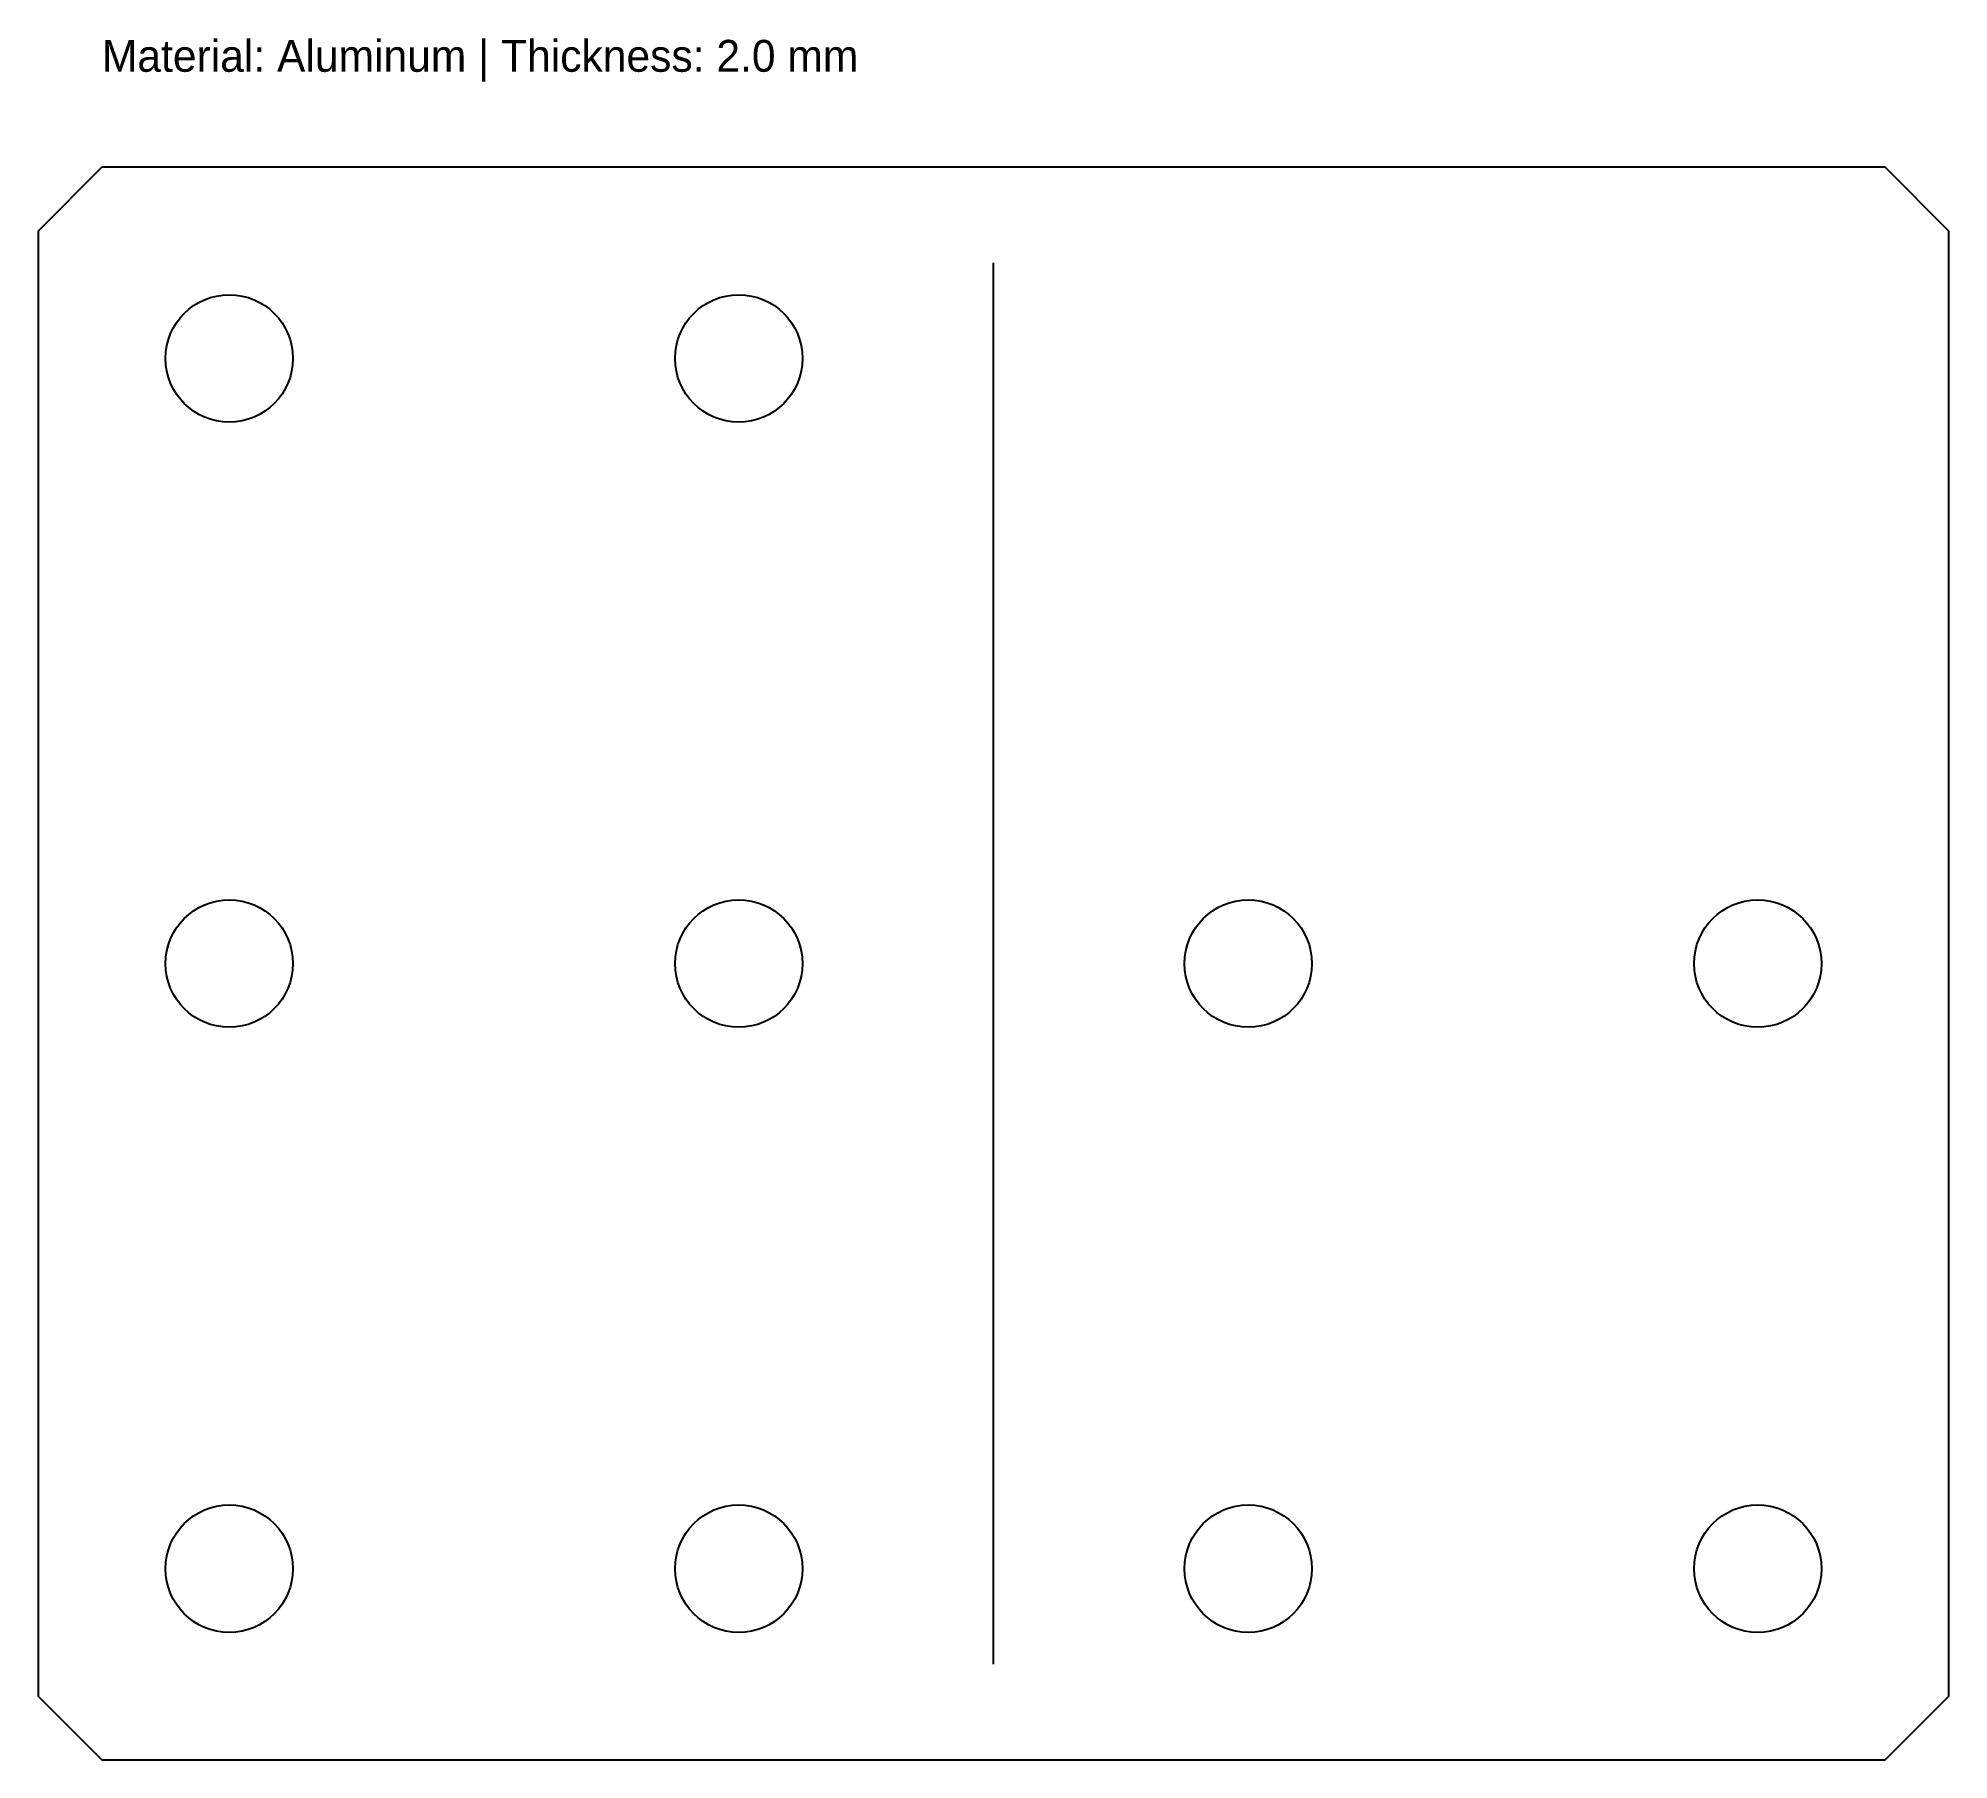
# Model space of a CAD drawing. Header units: metres. Extents: x 0 to 300, y 0 to 270.
import ezdxf

# ---------------------------------------------------------------- set-up
doc = ezdxf.new("R2010")
doc.units = ezdxf.units.M

msp = doc.modelspace()

# ---------------------------------------------------------------- linework, layer by layer
at = {"layer": 'BEND'}
msp.add_line((150, 15), (150, 235), dxfattribs=at)
at = {"layer": 'CUT'}
msp.add_lwpolyline([(10, 0), (290, 0), (300, 10), (300, 240), (290, 250), (10, 250), (0, 240), (0, 10)], close=True, dxfattribs=at)
at = {"layer": 'HOLES'}
for centre in [(30, 220), (110, 220), (30, 125), (110, 125), (190, 125), (270, 125), (30, 30), (110, 30), (190, 30), (270, 30)]:
    msp.add_circle(centre, 10, dxfattribs=at)

# ---------------------------------------------------------------- texts
at = {"layer": 'NOTES'}
msp.add_text('Material: Aluminum | Thickness: 2.0 mm', height=5, dxfattribs=at).set_placement((10, 265))

doc.saveas('drawing.dxf')
